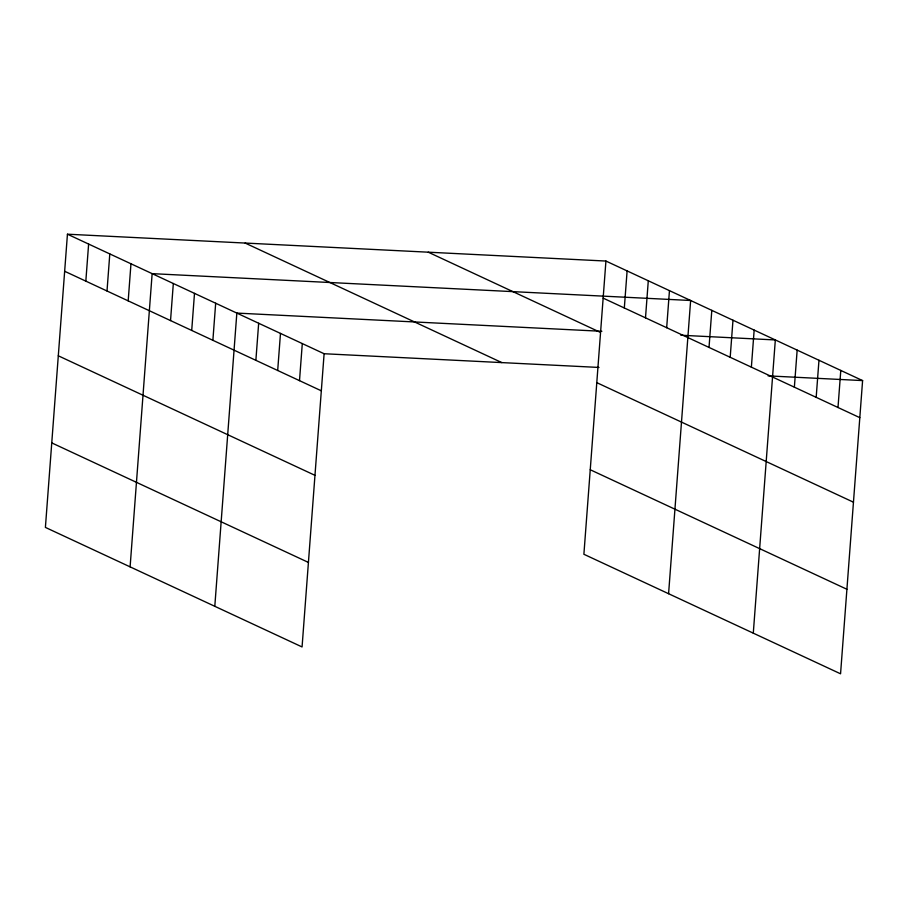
<?xml version="1.0" encoding="UTF-8"?>
<svg xmlns="http://www.w3.org/2000/svg" width="908" height="908" viewBox="0 0 908 908"><rect width="100%" height="100%" fill="white"/><g stroke="black" fill="none" stroke-linecap="round" stroke-linejoin="round"><path stroke-width="1.36" d="M67.442 234.196L45.4 527.412L302.069 646.95L324.111 353.734L67.442 234.196L605.931 261.05L862.6 380.588L840.558 673.804L583.889 554.266L605.931 261.05M85.829 281.139L88.621 244.059M107.008 291.003L109.8 253.922M128.187 300.866L130.968 263.785M130.105 566.864L152.147 273.649L690.636 300.491L668.583 593.707M170.534 320.581L173.326 283.512M191.713 330.444L194.494 293.375M212.881 340.307L215.673 303.227M214.799 606.306L236.84 313.09L601.868 331.295M255.874 360.328L258.666 323.259M277.689 370.487L280.481 333.418M299.504 380.656L302.296 343.576M624.318 307.982L627.11 270.913M645.497 317.845L648.289 280.776M666.676 327.709L669.457 290.628M709.023 347.435L711.804 310.354M730.191 357.298L732.983 320.218M751.37 367.161L754.162 330.081M753.288 633.16L775.33 339.944L680.841 335.234M794.364 387.183L797.156 350.102M816.178 397.341L818.971 360.26M837.993 407.499L840.785 370.419M324.111 353.734L598.985 367.445M768.111 375.878L862.6 380.588M603.15 298.119L859.808 417.657M428.236 252.186L600.199 332.283M596.794 382.654L853.452 502.192M245.149 243.06L501.818 362.598M590.245 469.742L846.903 589.269M64.661 271.276L321.33 390.815M58.305 355.8L314.974 475.338M51.756 442.888L308.425 562.427"/></g></svg>
